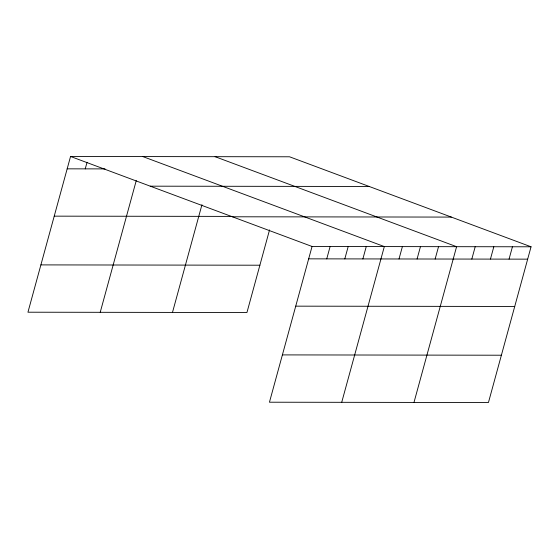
<?xml version="1.0" encoding="UTF-8"?>
<svg xmlns="http://www.w3.org/2000/svg" width="559" height="559" viewBox="0 0 559 559"><rect width="100%" height="100%" fill="white"/><g stroke="black" fill="none" stroke-linecap="round" stroke-linejoin="round"><path stroke-width="0.84" d="M531.05 246.792L312.055 246.477L269.452 402.214L488.447 402.529L531.05 246.792L289.548 156.786L70.553 156.471L27.95 312.208L246.945 312.523L269.543 229.91M85.241 168.867L87.043 162.271M100.215 312.313L136.263 180.564M172.486 312.418L201.946 204.734M326.742 258.873L330.124 246.505M344.805 258.894L348.194 246.533M362.875 258.922L366.257 246.554M341.717 402.319L384.326 246.582L142.825 156.576M399.007 258.971L402.389 246.61M417.077 258.999L420.459 246.631M435.14 259.027L438.529 246.659M413.988 402.424L456.591 246.687L215.089 156.681M471.824 259.076L475.206 246.708M490.439 259.103L493.821 246.736M509.053 259.131L512.435 246.764M67.171 168.839L105.029 168.895M150.252 186.175L369.24 186.482M54.23 216.151L232.607 216.403M232.362 216.78L451.358 217.088M308.673 258.845L527.668 259.152M40.891 264.896L259.886 265.211M295.732 306.157L514.727 306.465M282.393 354.902L501.388 355.217M70.553 156.471L312.055 246.477"/></g></svg>
